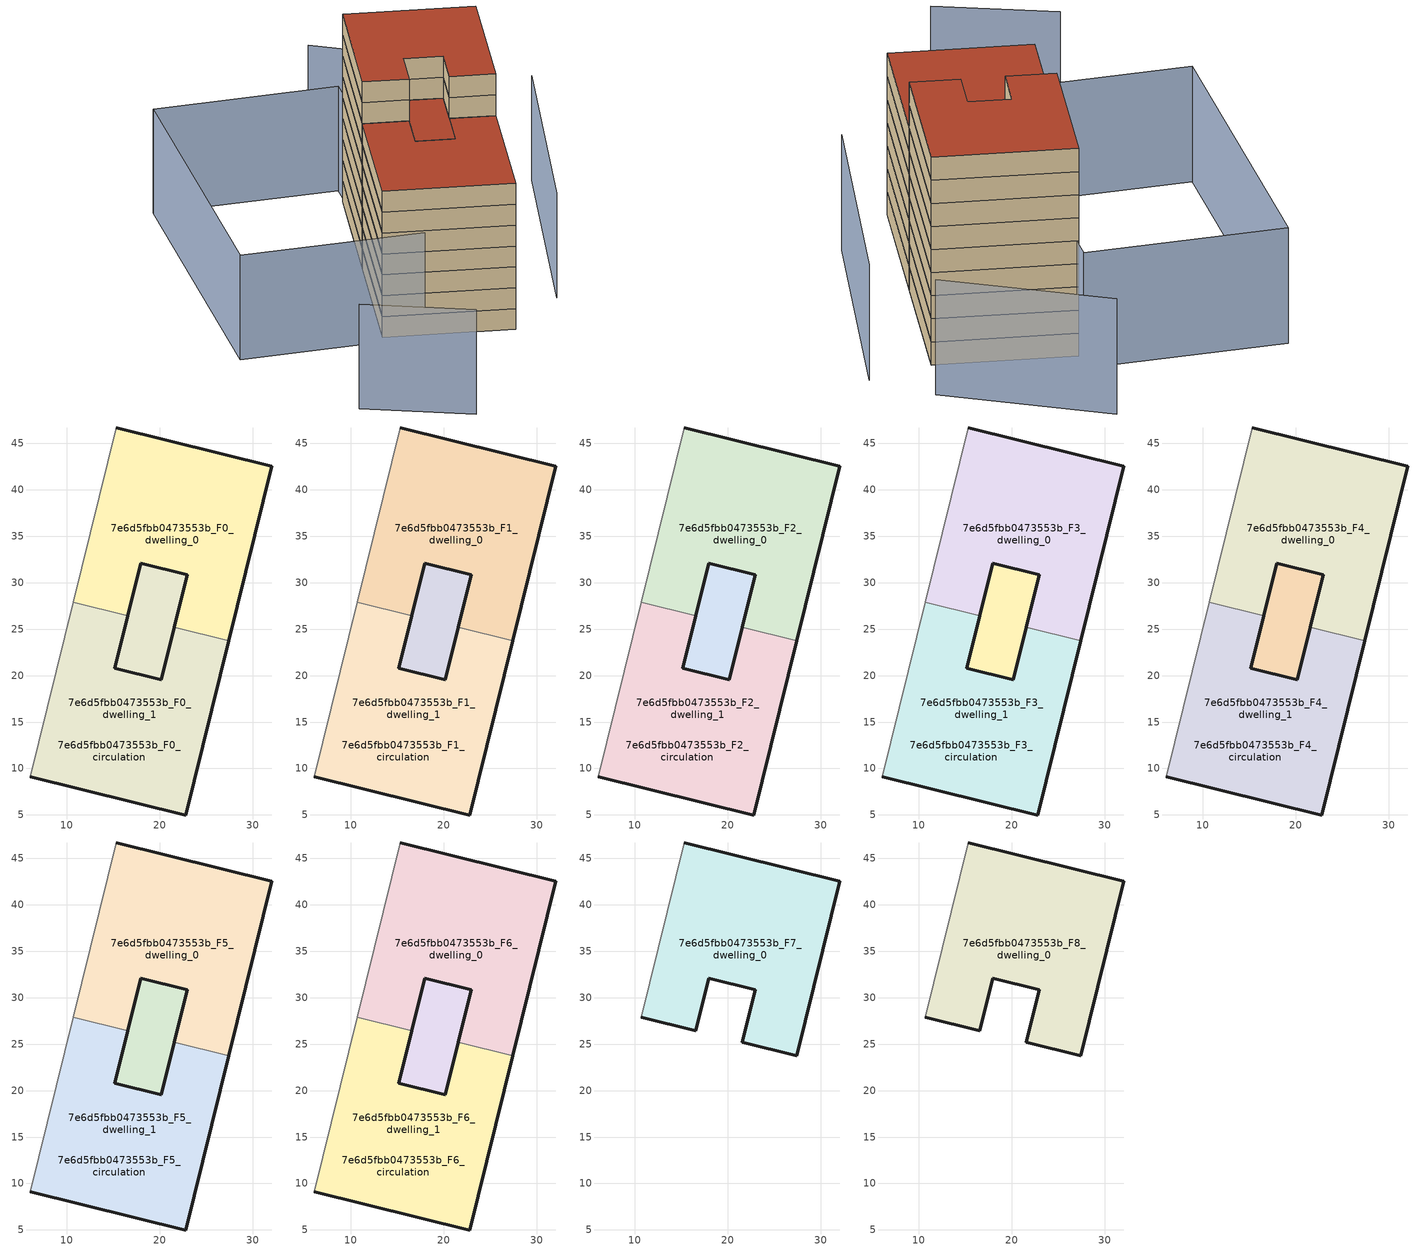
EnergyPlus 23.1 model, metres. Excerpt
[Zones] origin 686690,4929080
7e6d5fbb0473553b_F0_dwelling_0
 floor ground (EU_floor_Construction): 32.05,42.52 27.43,23.76 21.58,25.2 22.96,30.83 17.94,32.07 16.56,26.44 10.7,27.88 15.32,46.64 z0
 wall outside (EU_wall_Construction): 16.56,26.44 17.94,32.07 22.96,30.83 21.58,25.2 / 27.43,23.76 32.05,42.52 15.32,46.64 z0:3
 wall adiabatic (EU_wall_Construction): 15.32,46.64 10.7,27.88 z0:3
 wall to 7e6d5fbb0473553b_F0_dwelling_1 (EU_wall_Construction): 10.7,27.88 16.56,26.44 / 21.58,25.2 27.43,23.76 z0:3
7e6d5fbb0473553b_F0_dwelling_1
 floor ground (EU_floor_Construction): 27.43,23.76 22.81,4.99 6.08,9.11 10.7,27.88 16.56,26.44 16.17,24.87 15.17,20.81 20.19,19.57 21.58,25.2 z0; 22.96,30.83 21.58,25.2 20.19,19.57 15.17,20.81 16.17,24.87 17.94,32.07 z0
 wall outside (EU_wall_Construction): 6.08,9.11 22.81,4.99 27.43,23.76 / 21.58,25.2 20.19,19.57 15.17,20.81 16.56,26.44 z0:3
 wall adiabatic (EU_wall_Construction): 10.7,27.88 6.08,9.11 z0:3
7e6d5fbb0473553b_F0_circulation
 floor ground (EU_floor_Construction): 27.43,23.76 22.81,4.99 6.08,9.11 10.7,27.88 16.56,26.44 16.17,24.87 15.17,20.81 20.19,19.57 21.58,25.2 z0; 22.96,30.83 21.58,25.2 20.19,19.57 15.17,20.81 16.17,24.87 17.94,32.07 z0
 wall outside (EU_wall_Construction): 15.17,20.81 20.19,19.57 22.96,30.83 17.94,32.07 15.17,20.81 z0:3
7e6d5fbb0473553b_F1_dwelling_0
 floor to 7e6d5fbb0473553b_F0_dwelling_0 (EU_floor_Construction): 32.05,42.52 27.43,23.76 21.58,25.2 22.96,30.83 17.94,32.07 16.56,26.44 10.7,27.88 15.32,46.64 z3
 wall outside (EU_wall_Construction): 16.56,26.44 17.94,32.07 22.96,30.83 21.58,25.2 / 27.43,23.76 32.05,42.52 15.32,46.64 z3:6
 wall adiabatic (EU_wall_Construction): 15.32,46.64 10.7,27.88 z3:6
 wall to 7e6d5fbb0473553b_F1_dwelling_1 (EU_wall_Construction): 10.7,27.88 16.56,26.44 / 21.58,25.2 27.43,23.76 z3:6
7e6d5fbb0473553b_F1_dwelling_1
 floor outside (EU_floor_Construction): 27.43,23.76 22.81,4.99 6.08,9.11 10.7,27.88 16.56,26.44 16.17,24.87 15.17,20.81 20.19,19.57 21.58,25.2 z3
 floor to 7e6d5fbb0473553b_F0_dwelling_1 (EU_floor_Construction): 22.96,30.83 21.58,25.2 20.19,19.57 15.17,20.81 16.47,26.08 17.94,32.07 z3
 wall outside (EU_wall_Construction): 6.08,9.11 22.81,4.99 27.43,23.76 / 21.58,25.2 20.19,19.57 15.17,20.81 16.56,26.44 z3:6
 wall adiabatic (EU_wall_Construction): 10.7,27.88 6.08,9.11 z3:6
7e6d5fbb0473553b_F1_circulation
 floor to 7e6d5fbb0473553b_F0_circulation (EU_floor_Construction): 27.43,23.76 22.81,4.99 6.08,9.11 10.7,27.88 16.56,26.44 16.17,24.87 15.17,20.81 20.19,19.57 21.58,25.2 z3; 22.96,30.83 21.58,25.2 20.19,19.57 15.17,20.81 16.06,24.41 17.94,32.07 z3
 wall outside (EU_wall_Construction): 15.17,20.81 20.19,19.57 22.96,30.83 17.94,32.07 15.17,20.81 z3:6
7e6d5fbb0473553b_F2_dwelling_0
 floor to 7e6d5fbb0473553b_F1_dwelling_0 (EU_floor_Construction): 32.05,42.52 27.43,23.76 21.58,25.2 22.96,30.83 17.94,32.07 16.56,26.44 10.7,27.88 15.32,46.64 z6
 wall outside (EU_wall_Construction): 16.56,26.44 17.94,32.07 22.96,30.83 21.58,25.2 / 27.43,23.76 32.05,42.52 15.32,46.64 z6:9
 wall adiabatic (EU_wall_Construction): 15.32,46.64 10.7,27.88 z6:9
 wall to 7e6d5fbb0473553b_F2_dwelling_1 (EU_wall_Construction): 10.7,27.88 16.56,26.44 / 21.58,25.2 27.43,23.76 z6:9
7e6d5fbb0473553b_F2_dwelling_1
 floor outside (EU_floor_Construction): 27.43,23.76 22.81,4.99 6.08,9.11 10.7,27.88 16.56,26.44 16.17,24.87 15.17,20.81 20.19,19.57 21.58,25.2 z6
 floor to 7e6d5fbb0473553b_F1_dwelling_1 (EU_floor_Construction): 22.96,30.83 21.58,25.2 20.19,19.57 15.17,20.81 16.47,26.08 17.94,32.07 z6
 wall outside (EU_wall_Construction): 6.08,9.11 22.81,4.99 27.43,23.76 / 21.58,25.2 20.19,19.57 15.17,20.81 16.56,26.44 z6:9
 wall adiabatic (EU_wall_Construction): 10.7,27.88 6.08,9.11 z6:9
7e6d5fbb0473553b_F2_circulation
 floor to 7e6d5fbb0473553b_F1_circulation (EU_floor_Construction): 27.43,23.76 22.81,4.99 6.08,9.11 10.7,27.88 16.56,26.44 16.17,24.87 15.17,20.81 20.19,19.57 21.58,25.2 z6; 22.96,30.83 21.58,25.2 20.19,19.57 15.17,20.81 16.06,24.41 17.94,32.07 z6
 wall outside (EU_wall_Construction): 15.17,20.81 20.19,19.57 22.96,30.83 17.94,32.07 15.17,20.81 z6:9
7e6d5fbb0473553b_F3_dwelling_0
 floor to 7e6d5fbb0473553b_F2_dwelling_0 (EU_floor_Construction): 32.05,42.52 27.43,23.76 21.58,25.2 22.96,30.83 17.94,32.07 16.56,26.44 10.7,27.88 15.32,46.64 z9
 wall outside (EU_wall_Construction): 16.56,26.44 17.94,32.07 22.96,30.83 21.58,25.2 / 27.43,23.76 32.05,42.52 15.32,46.64 z9:12
 wall adiabatic (EU_wall_Construction): 15.32,46.64 10.7,27.88 z9:12
 wall to 7e6d5fbb0473553b_F3_dwelling_1 (EU_wall_Construction): 10.7,27.88 16.56,26.44 / 21.58,25.2 27.43,23.76 z9:12
7e6d5fbb0473553b_F3_dwelling_1
 floor outside (EU_floor_Construction): 27.43,23.76 22.81,4.99 6.08,9.11 10.7,27.88 16.56,26.44 16.17,24.87 15.17,20.81 20.19,19.57 21.58,25.2 z9
 floor to 7e6d5fbb0473553b_F2_dwelling_1 (EU_floor_Construction): 22.96,30.83 21.58,25.2 20.19,19.57 15.17,20.81 16.47,26.08 17.94,32.07 z9
 wall outside (EU_wall_Construction): 6.08,9.11 22.81,4.99 27.43,23.76 / 21.58,25.2 20.19,19.57 15.17,20.81 16.56,26.44 z9:12
 wall adiabatic (EU_wall_Construction): 10.7,27.88 6.08,9.11 z9:12
7e6d5fbb0473553b_F3_circulation
 floor to 7e6d5fbb0473553b_F2_circulation (EU_floor_Construction): 27.43,23.76 22.81,4.99 6.08,9.11 10.7,27.88 16.56,26.44 16.17,24.87 15.17,20.81 20.19,19.57 21.58,25.2 z9; 22.96,30.83 21.58,25.2 20.19,19.57 15.17,20.81 16.06,24.41 17.94,32.07 z9
 wall outside (EU_wall_Construction): 15.17,20.81 20.19,19.57 22.96,30.83 17.94,32.07 15.17,20.81 z9:12
7e6d5fbb0473553b_F4_dwelling_0
 floor to 7e6d5fbb0473553b_F3_dwelling_0 (EU_floor_Construction): 32.05,42.52 27.43,23.76 21.58,25.2 22.96,30.83 17.94,32.07 16.56,26.44 10.7,27.88 15.32,46.64 z12
 wall outside (EU_wall_Construction): 16.56,26.44 17.94,32.07 22.96,30.83 21.58,25.2 / 27.43,23.76 32.05,42.52 15.32,46.64 z12:15
 wall adiabatic (EU_wall_Construction): 15.32,46.64 10.7,27.88 z12:15
 wall to 7e6d5fbb0473553b_F4_dwelling_1 (EU_wall_Construction): 10.7,27.88 16.56,26.44 / 21.58,25.2 27.43,23.76 z12:15
7e6d5fbb0473553b_F4_dwelling_1
 floor outside (EU_floor_Construction): 27.43,23.76 22.81,4.99 6.08,9.11 10.7,27.88 16.56,26.44 16.17,24.87 15.17,20.81 20.19,19.57 21.58,25.2 z12
 floor to 7e6d5fbb0473553b_F3_dwelling_1 (EU_floor_Construction): 22.96,30.83 21.58,25.2 20.19,19.57 15.17,20.81 16.47,26.08 17.94,32.07 z12
 wall outside (EU_wall_Construction): 6.08,9.11 22.81,4.99 27.43,23.76 / 21.58,25.2 20.19,19.57 15.17,20.81 16.56,26.44 z12:15
 wall adiabatic (EU_wall_Construction): 10.7,27.88 6.08,9.11 z12:15
7e6d5fbb0473553b_F4_circulation
 floor to 7e6d5fbb0473553b_F3_circulation (EU_floor_Construction): 27.43,23.76 22.81,4.99 6.08,9.11 10.7,27.88 16.56,26.44 16.17,24.87 15.17,20.81 20.19,19.57 21.58,25.2 z12; 22.96,30.83 21.58,25.2 20.19,19.57 15.17,20.81 16.06,24.41 17.94,32.07 z12
 wall outside (EU_wall_Construction): 15.17,20.81 20.19,19.57 22.96,30.83 17.94,32.07 15.17,20.81 z12:15
7e6d5fbb0473553b_F5_dwelling_0
 floor to 7e6d5fbb0473553b_F4_dwelling_0 (EU_floor_Construction): 32.05,42.52 27.43,23.76 21.58,25.2 22.96,30.83 17.94,32.07 16.56,26.44 10.7,27.88 15.32,46.64 z15
 wall outside (EU_wall_Construction): 16.56,26.44 17.94,32.07 22.96,30.83 21.58,25.2 / 27.43,23.76 32.05,42.52 15.32,46.64 z15:18
 wall adiabatic (EU_wall_Construction): 15.32,46.64 10.7,27.88 z15:18
 wall to 7e6d5fbb0473553b_F5_dwelling_1 (EU_wall_Construction): 10.7,27.88 16.56,26.44 / 21.58,25.2 27.43,23.76 z15:18
7e6d5fbb0473553b_F5_dwelling_1
 floor outside (EU_floor_Construction): 27.43,23.76 22.81,4.99 6.08,9.11 10.7,27.88 16.56,26.44 16.17,24.87 15.17,20.81 20.19,19.57 21.58,25.2 z15
 floor to 7e6d5fbb0473553b_F4_dwelling_1 (EU_floor_Construction): 22.96,30.83 21.58,25.2 20.19,19.57 15.17,20.81 16.47,26.08 17.94,32.07 z15
 wall outside (EU_wall_Construction): 6.08,9.11 22.81,4.99 27.43,23.76 / 21.58,25.2 20.19,19.57 15.17,20.81 16.56,26.44 z15:18
 wall adiabatic (EU_wall_Construction): 10.7,27.88 6.08,9.11 z15:18
7e6d5fbb0473553b_F5_circulation
 floor to 7e6d5fbb0473553b_F4_circulation (EU_floor_Construction): 27.43,23.76 22.81,4.99 6.08,9.11 10.7,27.88 16.56,26.44 16.17,24.87 15.17,20.81 20.19,19.57 21.58,25.2 z15; 22.96,30.83 21.58,25.2 20.19,19.57 15.17,20.81 16.06,24.41 17.94,32.07 z15
 wall outside (EU_wall_Construction): 15.17,20.81 20.19,19.57 22.96,30.83 17.94,32.07 15.17,20.81 z15:18
7e6d5fbb0473553b_F6_dwelling_0
 floor to 7e6d5fbb0473553b_F5_dwelling_0 (EU_floor_Construction): 32.05,42.52 27.43,23.76 21.58,25.2 22.96,30.83 17.94,32.07 16.56,26.44 10.7,27.88 15.32,46.64 z18
 wall outside (EU_wall_Construction): 16.56,26.44 17.94,32.07 22.96,30.83 21.58,25.2 / 27.43,23.76 32.05,42.52 15.32,46.64 z18:21
 wall adiabatic (EU_wall_Construction): 15.32,46.64 10.7,27.88 z18:21
 wall to 7e6d5fbb0473553b_F6_dwelling_1 (EU_wall_Construction): 10.7,27.88 16.56,26.44 / 21.58,25.2 27.43,23.76 z18:21
7e6d5fbb0473553b_F6_dwelling_1
 floor outside (EU_floor_Construction): 27.43,23.76 22.81,4.99 6.08,9.11 10.7,27.88 16.56,26.44 16.17,24.87 15.17,20.81 20.19,19.57 21.58,25.2 z18
 floor to 7e6d5fbb0473553b_F5_dwelling_1 (EU_floor_Construction): 22.96,30.83 21.58,25.2 20.19,19.57 15.17,20.81 16.47,26.08 17.94,32.07 z18
 wall outside (EU_wall_Construction): 6.08,9.11 22.81,4.99 27.43,23.76 / 21.58,25.2 20.19,19.57 15.17,20.81 16.56,26.44 z18:21
 wall adiabatic (EU_wall_Construction): 10.7,27.88 6.08,9.11 z18:21
 roof outside (EU_roof_Construction): 20.19,19.57 21.58,25.2 22.96,30.83 17.94,32.07 16.17,24.87 15.17,20.81 z21; 22.81,4.99 27.43,23.76 21.58,25.2 20.19,19.57 15.17,20.81 16.17,24.87 16.56,26.44 10.7,27.88 6.08,9.11 z21
7e6d5fbb0473553b_F6_circulation
 floor to 7e6d5fbb0473553b_F5_circulation (EU_floor_Construction): 27.43,23.76 22.81,4.99 6.08,9.11 10.7,27.88 16.56,26.44 16.17,24.87 15.17,20.81 20.19,19.57 21.58,25.2 z18; 22.96,30.83 21.58,25.2 20.19,19.57 15.17,20.81 16.06,24.41 17.94,32.07 z18
 wall outside (EU_wall_Construction): 15.17,20.81 20.19,19.57 22.96,30.83 17.94,32.07 15.17,20.81 z18:21
 roof outside (EU_roof_Construction): 20.19,19.57 21.58,25.2 22.96,30.83 17.94,32.07 16.17,24.87 15.17,20.81 z21; 22.81,4.99 27.43,23.76 21.58,25.2 20.19,19.57 15.17,20.81 16.17,24.87 16.56,26.44 10.7,27.88 6.08,9.11 z21
7e6d5fbb0473553b_F7_dwelling_0
 floor to 7e6d5fbb0473553b_F6_dwelling_0 (EU_floor_Construction): 32.05,42.52 27.43,23.76 21.58,25.2 22.96,30.83 17.94,32.07 16.56,26.44 10.7,27.88 15.32,46.64 z21
 wall outside (EU_wall_Construction): 10.7,27.88 16.56,26.44 17.94,32.07 22.96,30.83 21.58,25.2 27.43,23.76 32.05,42.52 15.32,46.64 z21:24
 wall adiabatic (EU_wall_Construction): 15.32,46.64 10.7,27.88 z21:24
7e6d5fbb0473553b_F8_dwelling_0
 floor to 7e6d5fbb0473553b_F7_dwelling_0 (EU_floor_Construction): 32.05,42.52 27.43,23.76 21.58,25.2 22.96,30.83 17.94,32.07 16.56,26.44 10.7,27.88 15.32,46.64 z24
 wall outside (EU_wall_Construction): 10.7,27.88 16.56,26.44 17.94,32.07 22.96,30.83 21.58,25.2 27.43,23.76 32.05,42.52 15.32,46.64 z24:27
 wall adiabatic (EU_wall_Construction): 15.32,46.64 10.7,27.88 z24:27
 roof outside (EU_roof_Construction): 27.43,23.76 32.05,42.52 15.32,46.64 10.7,27.88 16.56,26.44 17.94,32.07 22.96,30.83 21.58,25.2 z27
shading: 34.33,49.8 16.61,61.98 / -4.03,-8.52 9.38,-15.38 / 30.99,11.46 40.13,43.52 / -8.46,52.46 15.92,49.75 / 15.92,49.75 11.2,7.28 / 11.2,7.28 -13.18,9.99 / -13.18,9.99 -8.46,52.46 z0:15
[Building]
EU S2 Campaign: North Axis=0; Terrain=City; Solar Distribution=FullExterior
[Site:Location]
Bologna: Latitude=44.5; Longitude=11.25; Time Zone=1; Elevation=37
[SizingPeriod:WeatherFileDays]
AnnualSizingPeriod: Begin Month=1; Begin Day of Month=1; End Month=12; End Day of Month=31; Day of Week for Start Day=Monday; Use Weather File Daylight Saving Period=No; Use Weather File Rain and Snow Indicators=No
[MATERIAL]
EU_InternalMass_Material: Roughness=MediumRough; Thickness=0.1; Conductivity=1; Density=1800; Specific Heat=900; Thermal Absorptance=0.9; Solar Absorptance=0.7; Visible Absorptance=0.7
[MATERIAL:NOMASS] Roughness=MediumRough; Thermal Absorptance=0.9; Solar Absorptance=0.7; Visible Absorptance=0.7
Name | Thermal Resistance
EU_wall_NoMass | 0.905828
EU_roof_NoMass | 0.37593
EU_floor_NoMass | 0.67114
[CONSTRUCTION]
EU_wall_Construction: EU_wall_NoMass
EU_roof_Construction: EU_roof_NoMass
EU_floor_Construction: EU_floor_NoMass
EU_InternalMass_Construction: EU_InternalMass_Material
[ZONE] Type=1; Multiplier=1; Ceiling Height=autocalculate; Floor Area=autocalculate; Part of Total Floor Area=Yes
Name | Volume
7e6d5fbb0473553b_F0_dwelling_0; 7e6d5fbb0473553b_F1_dwelling_0; 7e6d5fbb0473553b_F2_dwelling_0; 7e6d5fbb0473553b_F3_dwelling_0; 7e6d5fbb0473553b_F4_dwelling_0; 7e6d5fbb0473553b_F5_dwelling_0; 7e6d5fbb0473553b_F6_dwelling_0; 7e6d5fbb0473553b_F7_dwelling_0; 7e6d5fbb0473553b_F8_dwelling_0 | 909.391
7e6d5fbb0473553b_F0_dwelling_1; 7e6d5fbb0473553b_F1_dwelling_1; 7e6d5fbb0473553b_F2_dwelling_1; 7e6d5fbb0473553b_F3_dwelling_1; 7e6d5fbb0473553b_F4_dwelling_1; 7e6d5fbb0473553b_F5_dwelling_1; 7e6d5fbb0473553b_F6_dwelling_1; 7e6d5fbb0473553b_F0_circulation; 7e6d5fbb0473553b_F1_circulation; 7e6d5fbb0473553b_F2_circulation; 7e6d5fbb0473553b_F3_circulation; 7e6d5fbb0473553b_F4_circulation; 7e6d5fbb0473553b_F5_circulation; 7e6d5fbb0473553b_F6_circulation | 1089.27
[INTERNALMASS] Construction=EU_InternalMass_Construction
Name | Zone or ZoneList | Surface Area
7e6d5fbb0473553b_F0_dwelling_0_EU_InternalMass | 7e6d5fbb0473553b_F0_dwelling_0 | 303.13
7e6d5fbb0473553b_F0_dwelling_1_EU_InternalMass | 7e6d5fbb0473553b_F0_dwelling_1 | 303.13
7e6d5fbb0473553b_F1_dwelling_0_EU_InternalMass | 7e6d5fbb0473553b_F1_dwelling_0 | 303.13
7e6d5fbb0473553b_F1_dwelling_1_EU_InternalMass | 7e6d5fbb0473553b_F1_dwelling_1 | 303.13
7e6d5fbb0473553b_F2_dwelling_0_EU_InternalMass | 7e6d5fbb0473553b_F2_dwelling_0 | 303.13
7e6d5fbb0473553b_F2_dwelling_1_EU_InternalMass | 7e6d5fbb0473553b_F2_dwelling_1 | 303.13
7e6d5fbb0473553b_F3_dwelling_0_EU_InternalMass | 7e6d5fbb0473553b_F3_dwelling_0 | 303.13
7e6d5fbb0473553b_F3_dwelling_1_EU_InternalMass | 7e6d5fbb0473553b_F3_dwelling_1 | 303.13
7e6d5fbb0473553b_F4_dwelling_0_EU_InternalMass | 7e6d5fbb0473553b_F4_dwelling_0 | 303.13
7e6d5fbb0473553b_F4_dwelling_1_EU_InternalMass | 7e6d5fbb0473553b_F4_dwelling_1 | 303.13
7e6d5fbb0473553b_F5_dwelling_0_EU_InternalMass | 7e6d5fbb0473553b_F5_dwelling_0 | 303.13
7e6d5fbb0473553b_F5_dwelling_1_EU_InternalMass | 7e6d5fbb0473553b_F5_dwelling_1 | 303.13
7e6d5fbb0473553b_F6_dwelling_0_EU_InternalMass | 7e6d5fbb0473553b_F6_dwelling_0 | 303.13
7e6d5fbb0473553b_F6_dwelling_1_EU_InternalMass | 7e6d5fbb0473553b_F6_dwelling_1 | 303.13
7e6d5fbb0473553b_F7_dwelling_0_EU_InternalMass | 7e6d5fbb0473553b_F7_dwelling_0 | 667.13
7e6d5fbb0473553b_F8_dwelling_0_EU_InternalMass | 7e6d5fbb0473553b_F8_dwelling_0 | 667.13
[OTHEREQUIPMENT] Fuel Type=Electricity; Design Level Calculation Method=Watts/Area; Power per Zone Floor Area=1; Fraction Latent=0; Fraction Radiant=0; Fraction Lost=0; Carbon Dioxide Generation Rate=0; EndUse Subcategory=EU_Step8_InternalGains
Name | Zone or ZoneList or Space or SpaceList | Schedule
EU_Step8_InternalGain_7e6d5fbb0473553b_F0_dwelling_0_f000 | 7e6d5fbb0473553b_F0_dwelling_0 | EU_Step8_GainSchedule_7e6d5fbb0473553b_F0_dwelling_0_f000
EU_Step8_InternalGain_7e6d5fbb0473553b_F0_dwelling_1_f000 | 7e6d5fbb0473553b_F0_dwelling_1 | EU_Step8_GainSchedule_7e6d5fbb0473553b_F0_dwelling_1_f000
EU_Step8_InternalGain_7e6d5fbb0473553b_F1_dwelling_0_f000 | 7e6d5fbb0473553b_F1_dwelling_0 | EU_Step8_GainSchedule_7e6d5fbb0473553b_F1_dwelling_0_f000
EU_Step8_InternalGain_7e6d5fbb0473553b_F1_dwelling_1_f000 | 7e6d5fbb0473553b_F1_dwelling_1 | EU_Step8_GainSchedule_7e6d5fbb0473553b_F1_dwelling_1_f000
EU_Step8_InternalGain_7e6d5fbb0473553b_F2_dwelling_0_f000 | 7e6d5fbb0473553b_F2_dwelling_0 | EU_Step8_GainSchedule_7e6d5fbb0473553b_F2_dwelling_0_f000
EU_Step8_InternalGain_7e6d5fbb0473553b_F2_dwelling_1_f000 | 7e6d5fbb0473553b_F2_dwelling_1 | EU_Step8_GainSchedule_7e6d5fbb0473553b_F2_dwelling_1_f000
EU_Step8_InternalGain_7e6d5fbb0473553b_F3_dwelling_0_f000 | 7e6d5fbb0473553b_F3_dwelling_0 | EU_Step8_GainSchedule_7e6d5fbb0473553b_F3_dwelling_0_f000
EU_Step8_InternalGain_7e6d5fbb0473553b_F3_dwelling_1_f000 | 7e6d5fbb0473553b_F3_dwelling_1 | EU_Step8_GainSchedule_7e6d5fbb0473553b_F3_dwelling_1_f000
EU_Step8_InternalGain_7e6d5fbb0473553b_F4_dwelling_0_f000 | 7e6d5fbb0473553b_F4_dwelling_0 | EU_Step8_GainSchedule_7e6d5fbb0473553b_F4_dwelling_0_f000
EU_Step8_InternalGain_7e6d5fbb0473553b_F4_dwelling_1_f000 | 7e6d5fbb0473553b_F4_dwelling_1 | EU_Step8_GainSchedule_7e6d5fbb0473553b_F4_dwelling_1_f000
EU_Step8_InternalGain_7e6d5fbb0473553b_F5_dwelling_0_f000 | 7e6d5fbb0473553b_F5_dwelling_0 | EU_Step8_GainSchedule_7e6d5fbb0473553b_F5_dwelling_0_f000
EU_Step8_InternalGain_7e6d5fbb0473553b_F5_dwelling_1_f000 | 7e6d5fbb0473553b_F5_dwelling_1 | EU_Step8_GainSchedule_7e6d5fbb0473553b_F5_dwelling_1_f000
EU_Step8_InternalGain_7e6d5fbb0473553b_F6_dwelling_0_f000 | 7e6d5fbb0473553b_F6_dwelling_0 | EU_Step8_GainSchedule_7e6d5fbb0473553b_F6_dwelling_0_f000
EU_Step8_InternalGain_7e6d5fbb0473553b_F6_dwelling_1_f000 | 7e6d5fbb0473553b_F6_dwelling_1 | EU_Step8_GainSchedule_7e6d5fbb0473553b_F6_dwelling_1_f000
EU_Step8_InternalGain_7e6d5fbb0473553b_F7_dwelling_0_f000 | 7e6d5fbb0473553b_F7_dwelling_0 | EU_Step8_GainSchedule_7e6d5fbb0473553b_F7_dwelling_0_f000
EU_Step8_InternalGain_7e6d5fbb0473553b_F8_dwelling_0_f000 | 7e6d5fbb0473553b_F8_dwelling_0 | EU_Step8_GainSchedule_7e6d5fbb0473553b_F8_dwelling_0_f000
[ZONEINFILTRATION:DESIGNFLOWRATE] Schedule=EU_AlwaysOn; Design Flow Rate Calculation Method=Flow/Area; Flow Rate per Floor Area=0.0005; Constant Term Coefficient=1; Temperature Term Coefficient=0; Velocity Term Coefficient=0; Velocity Squared Term Coefficient=0
Name | Zone or ZoneList or Space or SpaceList
EU_Circulation_Infiltration_7e6d5fbb0473553b_F0_circulation | 7e6d5fbb0473553b_F0_circulation
EU_Circulation_Infiltration_7e6d5fbb0473553b_F1_circulation | 7e6d5fbb0473553b_F1_circulation
EU_Circulation_Infiltration_7e6d5fbb0473553b_F2_circulation | 7e6d5fbb0473553b_F2_circulation
EU_Circulation_Infiltration_7e6d5fbb0473553b_F3_circulation | 7e6d5fbb0473553b_F3_circulation
EU_Circulation_Infiltration_7e6d5fbb0473553b_F4_circulation | 7e6d5fbb0473553b_F4_circulation
EU_Circulation_Infiltration_7e6d5fbb0473553b_F5_circulation | 7e6d5fbb0473553b_F5_circulation
EU_Circulation_Infiltration_7e6d5fbb0473553b_F6_circulation | 7e6d5fbb0473553b_F6_circulation
[ZONEVENTILATION:DESIGNFLOWRATE] Schedule=EU_AlwaysOn; Design Flow Rate Calculation Method=AirChanges/Hour; Air Changes per Hour=0.73129; Ventilation Type=Natural; Fan Pressure Rise=0; Fan Total Efficiency=1; Constant Term Coefficient=1; Temperature Term Coefficient=0; Velocity Term Coefficient=0; Velocity Squared Term Coefficient=0; Minimum Indoor Temperature=-100; Maximum Indoor Temperature=100; Delta Temperature=-100; Minimum Outdoor Temperature=-100; Maximum Outdoor Temperature=100; Maximum Wind Speed=40
Name | Zone or ZoneList or Space or SpaceList
EU_ConstantAir_7e6d5fbb0473553b_F0_dwelling_0 | 7e6d5fbb0473553b_F0_dwelling_0
EU_ConstantAir_7e6d5fbb0473553b_F0_dwelling_1 | 7e6d5fbb0473553b_F0_dwelling_1
EU_ConstantAir_7e6d5fbb0473553b_F1_dwelling_0 | 7e6d5fbb0473553b_F1_dwelling_0
EU_ConstantAir_7e6d5fbb0473553b_F1_dwelling_1 | 7e6d5fbb0473553b_F1_dwelling_1
EU_ConstantAir_7e6d5fbb0473553b_F2_dwelling_0 | 7e6d5fbb0473553b_F2_dwelling_0
EU_ConstantAir_7e6d5fbb0473553b_F2_dwelling_1 | 7e6d5fbb0473553b_F2_dwelling_1
EU_ConstantAir_7e6d5fbb0473553b_F3_dwelling_0 | 7e6d5fbb0473553b_F3_dwelling_0
EU_ConstantAir_7e6d5fbb0473553b_F3_dwelling_1 | 7e6d5fbb0473553b_F3_dwelling_1
EU_ConstantAir_7e6d5fbb0473553b_F4_dwelling_0 | 7e6d5fbb0473553b_F4_dwelling_0
EU_ConstantAir_7e6d5fbb0473553b_F4_dwelling_1 | 7e6d5fbb0473553b_F4_dwelling_1
EU_ConstantAir_7e6d5fbb0473553b_F5_dwelling_0 | 7e6d5fbb0473553b_F5_dwelling_0
EU_ConstantAir_7e6d5fbb0473553b_F5_dwelling_1 | 7e6d5fbb0473553b_F5_dwelling_1
EU_ConstantAir_7e6d5fbb0473553b_F6_dwelling_0 | 7e6d5fbb0473553b_F6_dwelling_0
EU_ConstantAir_7e6d5fbb0473553b_F6_dwelling_1 | 7e6d5fbb0473553b_F6_dwelling_1
EU_ConstantAir_7e6d5fbb0473553b_F7_dwelling_0 | 7e6d5fbb0473553b_F7_dwelling_0
EU_ConstantAir_7e6d5fbb0473553b_F8_dwelling_0 | 7e6d5fbb0473553b_F8_dwelling_0
[HVACTEMPLATE:THERMOSTAT] Constant Heating Setpoint=20; Constant Cooling Setpoint=50
EU_HeatOnly_7e6d5fbb0473553b_F0_dwelling_0; EU_HeatOnly_7e6d5fbb0473553b_F0_dwelling_1; EU_HeatOnly_7e6d5fbb0473553b_F1_dwelling_0; EU_HeatOnly_7e6d5fbb0473553b_F1_dwelling_1; EU_HeatOnly_7e6d5fbb0473553b_F2_dwelling_0; EU_HeatOnly_7e6d5fbb0473553b_F2_dwelling_1; EU_HeatOnly_7e6d5fbb0473553b_F3_dwelling_0; EU_HeatOnly_7e6d5fbb0473553b_F3_dwelling_1; EU_HeatOnly_7e6d5fbb0473553b_F4_dwelling_0; EU_HeatOnly_7e6d5fbb0473553b_F4_dwelling_1; EU_HeatOnly_7e6d5fbb0473553b_F5_dwelling_0; EU_HeatOnly_7e6d5fbb0473553b_F5_dwelling_1; EU_HeatOnly_7e6d5fbb0473553b_F6_dwelling_0; EU_HeatOnly_7e6d5fbb0473553b_F6_dwelling_1; EU_HeatOnly_7e6d5fbb0473553b_F7_dwelling_0; EU_HeatOnly_7e6d5fbb0473553b_F8_dwelling_0
[HVACTEMPLATE:ZONE:IDEALLOADSAIRSYSTEM] System Availability Schedule=EU_AlwaysOn; Maximum Heating Supply Air Temperature=50; Minimum Cooling Supply Air Temperature=13; Maximum Heating Supply Air Humidity Ratio=0.0156; Minimum Cooling Supply Air Humidity Ratio=0.0077; Heating Limit=NoLimit; Cooling Limit=NoLimit; Heating Availability Schedule=EU_AlwaysOn; Cooling Availability Schedule=EU_CoolingOff; Dehumidification Control Type=ConstantSensibleHeatRatio; Cooling Sensible Heat Ratio=0.7; Dehumidification Setpoint=60; Humidification Control Type=None; Humidification Setpoint=30; Outdoor Air Method=None; Outdoor Air Flow Rate per Person=0.00944; Outdoor Air Flow Rate per Zone Floor Area=0; Outdoor Air Flow Rate per Zone=0; Demand Controlled Ventilation Type=None; Outdoor Air Economizer Type=NoEconomizer; Heat Recovery Type=None; Sensible Heat Recovery Effectiveness=0.7; Latent Heat Recovery Effectiveness=0.65
Name | Template Thermostat
7e6d5fbb0473553b_F0_dwelling_0 | EU_HeatOnly_7e6d5fbb0473553b_F0_dwelling_0
7e6d5fbb0473553b_F0_dwelling_1 | EU_HeatOnly_7e6d5fbb0473553b_F0_dwelling_1
7e6d5fbb0473553b_F1_dwelling_0 | EU_HeatOnly_7e6d5fbb0473553b_F1_dwelling_0
7e6d5fbb0473553b_F1_dwelling_1 | EU_HeatOnly_7e6d5fbb0473553b_F1_dwelling_1
7e6d5fbb0473553b_F2_dwelling_0 | EU_HeatOnly_7e6d5fbb0473553b_F2_dwelling_0
7e6d5fbb0473553b_F2_dwelling_1 | EU_HeatOnly_7e6d5fbb0473553b_F2_dwelling_1
7e6d5fbb0473553b_F3_dwelling_0 | EU_HeatOnly_7e6d5fbb0473553b_F3_dwelling_0
7e6d5fbb0473553b_F3_dwelling_1 | EU_HeatOnly_7e6d5fbb0473553b_F3_dwelling_1
7e6d5fbb0473553b_F4_dwelling_0 | EU_HeatOnly_7e6d5fbb0473553b_F4_dwelling_0
7e6d5fbb0473553b_F4_dwelling_1 | EU_HeatOnly_7e6d5fbb0473553b_F4_dwelling_1
7e6d5fbb0473553b_F5_dwelling_0 | EU_HeatOnly_7e6d5fbb0473553b_F5_dwelling_0
7e6d5fbb0473553b_F5_dwelling_1 | EU_HeatOnly_7e6d5fbb0473553b_F5_dwelling_1
7e6d5fbb0473553b_F6_dwelling_0 | EU_HeatOnly_7e6d5fbb0473553b_F6_dwelling_0
7e6d5fbb0473553b_F6_dwelling_1 | EU_HeatOnly_7e6d5fbb0473553b_F6_dwelling_1
7e6d5fbb0473553b_F7_dwelling_0 | EU_HeatOnly_7e6d5fbb0473553b_F7_dwelling_0
7e6d5fbb0473553b_F8_dwelling_0 | EU_HeatOnly_7e6d5fbb0473553b_F8_dwelling_0
[SIZING:ZONE] Zone Cooling Design Supply Air Temperature Input Method=SupplyAirTemperature; Zone Cooling Design Supply Air Temperature=13; Zone Heating Design Supply Air Temperature Input Method=SupplyAirTemperature; Zone Heating Design Supply Air Temperature=50; Zone Cooling Design Supply Air Humidity Ratio=0.008; Zone Heating Design Supply Air Humidity Ratio=0.008; Cooling Design Air Flow Method=DesignDay; Cooling Design Air Flow Rate=0; Cooling Minimum Air Flow per Zone Floor Area=0.000762; Cooling Minimum Air Flow=0; Cooling Minimum Air Flow Fraction=0.2; Heating Design Air Flow Method=DesignDay; Heating Design Air Flow Rate=0; Heating Maximum Air Flow per Zone Floor Area=0.002032; Heating Maximum Air Flow=0.141576; Heating Maximum Air Flow Fraction=0.3; Account for Dedicated Outdoor Air System=No; Dedicated Outdoor Air System Control Strategy=NeutralSupplyAir; Dedicated Outdoor Air Low Setpoint Temperature for Design=autosize; Dedicated Outdoor Air High Setpoint Temperature for Design=autosize; Zone Load Sizing Method=Sensible Load Only No Latent Load; Zone Latent Cooling Design Supply Air Humidity Ratio Input Method=HumidityRatioDifference; Zone Cooling Design Supply Air Humidity Ratio Difference=0.005; Zone Latent Heating Design Supply Air Humidity Ratio Input Method=HumidityRatioDifference; Zone Humidification Design Supply Air Humidity Ratio Difference=0.005
7e6d5fbb0473553b_F0_dwelling_0; 7e6d5fbb0473553b_F0_dwelling_1; 7e6d5fbb0473553b_F1_dwelling_0; 7e6d5fbb0473553b_F1_dwelling_1; 7e6d5fbb0473553b_F2_dwelling_0; 7e6d5fbb0473553b_F2_dwelling_1; 7e6d5fbb0473553b_F3_dwelling_0; 7e6d5fbb0473553b_F3_dwelling_1; 7e6d5fbb0473553b_F4_dwelling_0; 7e6d5fbb0473553b_F4_dwelling_1; 7e6d5fbb0473553b_F5_dwelling_0; 7e6d5fbb0473553b_F5_dwelling_1; 7e6d5fbb0473553b_F6_dwelling_0; 7e6d5fbb0473553b_F6_dwelling_1; 7e6d5fbb0473553b_F7_dwelling_0; 7e6d5fbb0473553b_F8_dwelling_0
[SCHEDULE:CONSTANT]
Name | Hourly Value
EU_AlwaysOn | 1
EU_CoolingOff | 0
[SCHEDULE:FILE] Column Number=1; Rows to Skip at Top=0; Number of Hours of Data=8760; Column Separator=Comma; Interpolate to Timestep=No; Minutes per Item=60; Adjust Schedule for Daylight Savings=Yes
Name | File
EU_Step8_GainSchedule_7e6d5fbb0473553b_F0_dwelling_0_f000 | ../../schedules/7e6d5fbb0473553b/7e6d5fbb0473553b_F0_dwelling_0_f000_gain.csv
EU_Step8_GainSchedule_7e6d5fbb0473553b_F0_dwelling_1_f000 | ../../schedules/7e6d5fbb0473553b/7e6d5fbb0473553b_F0_dwelling_1_f000_gain.csv
EU_Step8_GainSchedule_7e6d5fbb0473553b_F1_dwelling_0_f000 | ../../schedules/7e6d5fbb0473553b/7e6d5fbb0473553b_F1_dwelling_0_f000_gain.csv
EU_Step8_GainSchedule_7e6d5fbb0473553b_F1_dwelling_1_f000 | ../../schedules/7e6d5fbb0473553b/7e6d5fbb0473553b_F1_dwelling_1_f000_gain.csv
EU_Step8_GainSchedule_7e6d5fbb0473553b_F2_dwelling_0_f000 | ../../schedules/7e6d5fbb0473553b/7e6d5fbb0473553b_F2_dwelling_0_f000_gain.csv
EU_Step8_GainSchedule_7e6d5fbb0473553b_F2_dwelling_1_f000 | ../../schedules/7e6d5fbb0473553b/7e6d5fbb0473553b_F2_dwelling_1_f000_gain.csv
EU_Step8_GainSchedule_7e6d5fbb0473553b_F3_dwelling_0_f000 | ../../schedules/7e6d5fbb0473553b/7e6d5fbb0473553b_F3_dwelling_0_f000_gain.csv
EU_Step8_GainSchedule_7e6d5fbb0473553b_F3_dwelling_1_f000 | ../../schedules/7e6d5fbb0473553b/7e6d5fbb0473553b_F3_dwelling_1_f000_gain.csv
EU_Step8_GainSchedule_7e6d5fbb0473553b_F4_dwelling_0_f000 | ../../schedules/7e6d5fbb0473553b/7e6d5fbb0473553b_F4_dwelling_0_f000_gain.csv
EU_Step8_GainSchedule_7e6d5fbb0473553b_F4_dwelling_1_f000 | ../../schedules/7e6d5fbb0473553b/7e6d5fbb0473553b_F4_dwelling_1_f000_gain.csv
EU_Step8_GainSchedule_7e6d5fbb0473553b_F5_dwelling_0_f000 | ../../schedules/7e6d5fbb0473553b/7e6d5fbb0473553b_F5_dwelling_0_f000_gain.csv
EU_Step8_GainSchedule_7e6d5fbb0473553b_F5_dwelling_1_f000 | ../../schedules/7e6d5fbb0473553b/7e6d5fbb0473553b_F5_dwelling_1_f000_gain.csv
EU_Step8_GainSchedule_7e6d5fbb0473553b_F6_dwelling_0_f000 | ../../schedules/7e6d5fbb0473553b/7e6d5fbb0473553b_F6_dwelling_0_f000_gain.csv
EU_Step8_GainSchedule_7e6d5fbb0473553b_F6_dwelling_1_f000 | ../../schedules/7e6d5fbb0473553b/7e6d5fbb0473553b_F6_dwelling_1_f000_gain.csv
EU_Step8_GainSchedule_7e6d5fbb0473553b_F7_dwelling_0_f000 | ../../schedules/7e6d5fbb0473553b/7e6d5fbb0473553b_F7_dwelling_0_f000_gain.csv
EU_Step8_GainSchedule_7e6d5fbb0473553b_F8_dwelling_0_f000 | ../../schedules/7e6d5fbb0473553b/7e6d5fbb0473553b_F8_dwelling_0_f000_gain.csv
